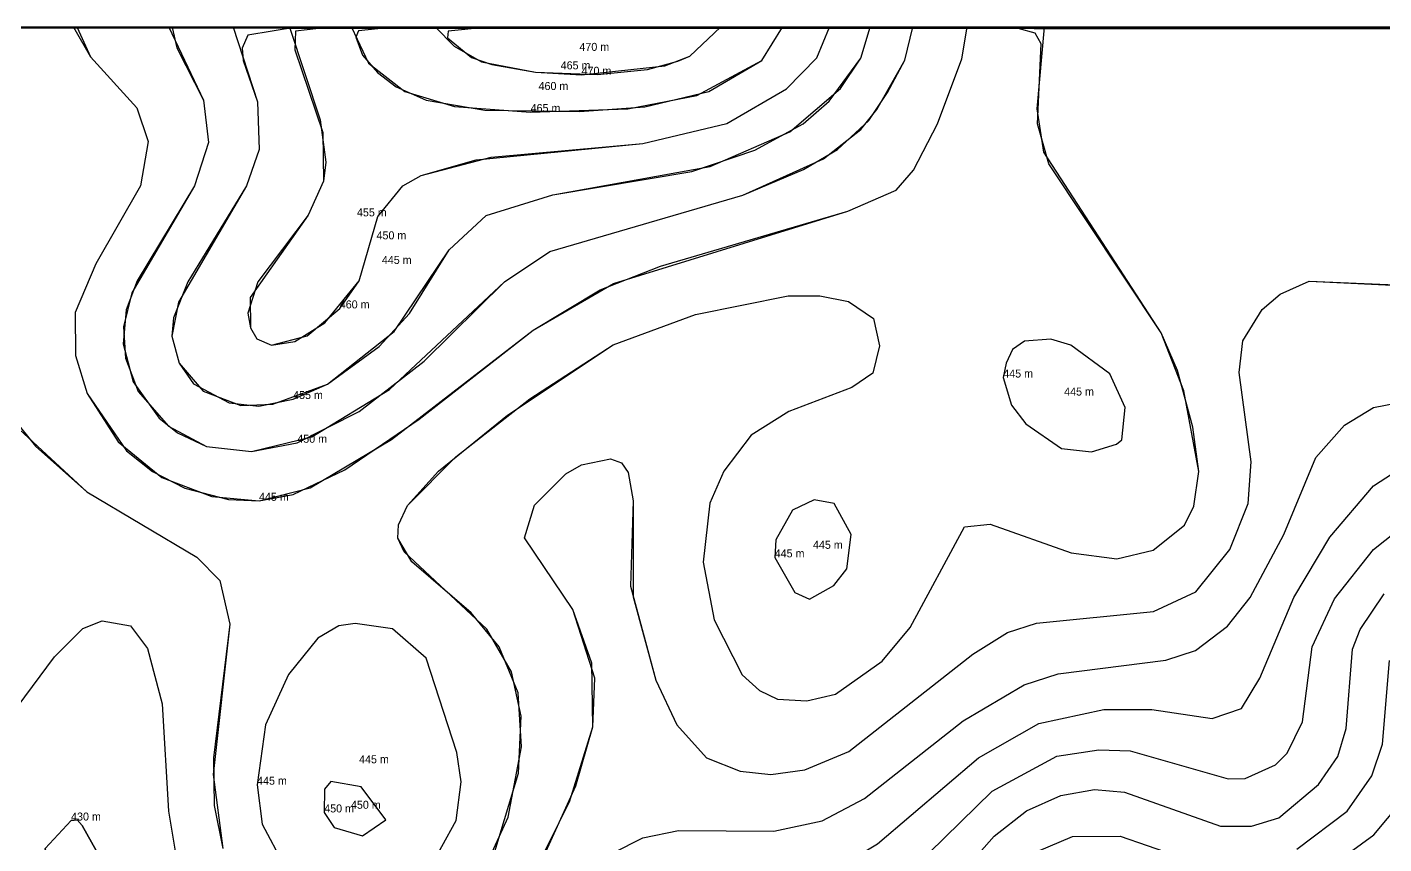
# Model space of a CAD drawing. Extents: x 104.5102 to 104.5281, y 28.4555 to 28.4663.
# Drawn here: x 104.517547 to 104.521084, y 28.464186 to 28.466315 of the extents above; entities that cross this region are included whole.
import ezdxf

# ---------------------------------------------------------------- set-up
doc = ezdxf.new("R2010")
doc.units = 0
doc.header["$MEASUREMENT"] = 0
for name, color, linetype in [('Contour_Line_Intermediate', 7, 'Continuous'), ('Contour_Line_Major', 7, 'Continuous'), ('Contour_Line_Minor', 7, 'Continuous'), ('FeatureAttribs', 7, 'Continuous'), ('Iso-height_Area', 7, 'Continuous')]:
    doc.layers.add(name, color=color, linetype=linetype)

# ---------------------------------------------------------------- blocks, each defined once
blk = doc.blocks.new('FEATURE')

msp = doc.modelspace()

# ---------------------------------------------------------------- linework, layer by layer
at = {"layer": 'Contour_Line_Intermediate', "color": 36, "true_color": 0x804000}
msp.add_polyline3d([(104.5174519, 28.462696, 425), (104.5175585, 28.4628116, 425), (104.5178201, 28.4631445, 425), (104.5180097, 28.4634615, 425), (104.5181323, 28.4635737, 425), (104.5184941, 28.4636763, 425), (104.5186625, 28.4637393, 425), (104.5190787, 28.4640228, 425), (104.5191624, 28.464065, 425), (104.5192676, 28.4640934, 425), (104.5195652, 28.4641107, 425), (104.5197056, 28.4641522, 425), (104.5197638, 28.4641865, 425), (104.520027, 28.4644109, 425), (104.5201845, 28.4645, 425), (104.5203545, 28.4645367, 425), (104.5204796, 28.4645364, 425), (104.5206364, 28.4645128, 425), (104.5207131, 28.4645392, 425), (104.5207606, 28.4646181, 425), (104.520849, 28.4648288, 425), (104.5209429, 28.4649859, 425), (104.5210572, 28.4651197, 425), (104.5211387, 28.4651723, 425)], dxfattribs=at)
at = {"layer": 'Contour_Line_Major', "color": 36, "true_color": 0x804000}
for points in [[(104.5179164, 28.4663145, 450), (104.5180066, 28.4661245, 450), (104.51802, 28.4660144, 450), (104.5179833, 28.4659014, 450), (104.5178203, 28.4656225, 450), (104.5177987, 28.4655337, 450), (104.5178033, 28.4654521, 450), (104.517837, 28.4653654, 450), (104.5179157, 28.4652746, 450), (104.5180144, 28.465222, 450), (104.5181319, 28.4652088, 450), (104.5182515, 28.4652316, 450), (104.5184126, 28.4653132, 450), (104.5185824, 28.4654443, 450), (104.5187919, 28.4656505, 450), (104.5189098, 28.4657303, 450), (104.5194126, 28.4658771, 450), (104.5196229, 28.4659715, 450), (104.5197204, 28.4660481, 450), (104.5197623, 28.4661, 450), (104.519835, 28.4662289, 450), (104.519856, 28.4663145, 450)], [(104.5184823, 28.4642492, 450), (104.5184184, 28.4643348, 450), (104.5183386, 28.4643486, 450), (104.5183225, 28.4643291, 450), (104.5183217, 28.4642684, 450), (104.5183478, 28.4642295, 450), (104.5184215, 28.4642071, 450), (104.5184823, 28.4642492, 450)]]:
    msp.add_polyline3d(points, dxfattribs=at)
at = {"layer": 'Contour_Line_Minor', "color": 36, "true_color": 0x804000}
for points in [[(104.5176685, 28.4663145, 445), (104.5177122, 28.4662369, 445), (104.5178329, 28.4661042, 445), (104.5178627, 28.4660163, 445), (104.5178426, 28.465901, 445), (104.5177262, 28.4656982, 445), (104.5176728, 28.4655712, 445), (104.5176735, 28.465459, 445), (104.5177036, 28.4653598, 445), (104.5177843, 28.4652344, 445), (104.5178984, 28.4651412, 445), (104.5180289, 28.4650913, 445), (104.5181517, 28.4650804, 445), (104.5182409, 28.465097, 445), (104.5183757, 28.465161, 445), (104.5185696, 28.4652927, 445), (104.5188662, 28.4655248, 445), (104.5190755, 28.4656469, 445), (104.5196864, 28.4658352, 445), (104.5198131, 28.4658894, 445), (104.5198575, 28.4659415, 445), (104.5199201, 28.4660628, 445), (104.5199838, 28.4662322, 445), (104.5199976, 28.4663145, 445)], [(104.5180842, 28.4663145, 455), (104.5181475, 28.46612, 455), (104.518152, 28.4659954, 455), (104.5181188, 28.4659013, 455), (104.5179663, 28.4656512, 455), (104.5179286, 28.4655571, 455), (104.5179246, 28.4655092, 455), (104.5179434, 28.4654387, 455), (104.5179807, 28.4653855, 455), (104.5180735, 28.4653352, 455), (104.518151, 28.4653271, 455), (104.5182406, 28.4653456, 455), (104.5183305, 28.4653845, 455), (104.5184653, 28.4654824, 455), (104.5185438, 28.4655685, 455), (104.5186475, 28.465734, 455), (104.5187441, 28.4658237, 455), (104.5189175, 28.4658774, 455), (104.5193277, 28.4659512, 455), (104.5195357, 28.4660414, 455), (104.5196677, 28.4661543, 455), (104.5197206, 28.4662333, 455), (104.5197452, 28.4663145, 455)], [(104.5182309, 28.4663145, 460), (104.5183107, 28.4660731, 460), (104.5183256, 28.4659631, 460), (104.5183197, 28.4659136, 460), (104.5182798, 28.4658249, 460), (104.5181287, 28.4656097, 460), (104.5181295, 28.4655313, 460), (104.5181462, 28.4655027, 460), (104.5181845, 28.4654861, 460), (104.5182773, 28.4655105, 460), (104.5183623, 28.4655817, 460), (104.5184124, 28.4656535, 460), (104.5184614, 28.4658213, 460), (104.5185265, 28.4659009, 460), (104.5185743, 28.465928, 460), (104.5187181, 28.4659686, 460), (104.5191521, 28.4660116, 460), (104.5193712, 28.4660633, 460), (104.5195264, 28.4661537, 460), (104.5196056, 28.4662349, 460), (104.5196388, 28.4663145, 460)], [(104.5183929, 28.4663145, 465), (104.5184369, 28.4662211, 465), (104.5185321, 28.4661467, 465), (104.5186613, 28.4661075, 465), (104.5188598, 28.4660933, 465), (104.519113, 28.4661017, 465), (104.5192934, 28.4661365, 465), (104.5194625, 28.4662277, 465), (104.5195163, 28.4663145, 465)], [(104.5187407, 28.4641234, 440), (104.518801, 28.464256, 440), (104.518836, 28.4644391, 440), (104.5188273, 28.4645801, 440), (104.518778, 28.4647001, 440), (104.5187052, 28.4647882, 440), (104.5185499, 28.4649216, 440), (104.5185133, 28.4649832, 440), (104.5185157, 28.4650175, 440), (104.5185389, 28.4650681, 440), (104.5186645, 28.4651951, 440), (104.5188573, 28.4653457, 440), (104.5190753, 28.4654864, 440), (104.5192897, 28.4655662, 440), (104.519531, 28.4656143, 440), (104.5196139, 28.4656148, 440), (104.5196884, 28.4655993, 440), (104.519754, 28.4655554, 440), (104.5197694, 28.4654838, 440), (104.5197517, 28.465413, 440), (104.5196973, 28.4653759, 440), (104.5195328, 28.465313, 440), (104.5194348, 28.465251, 440), (104.5193634, 28.4651575, 440), (104.5193269, 28.4650742, 440), (104.5193094, 28.4649209, 440), (104.5193386, 28.4647704, 440), (104.5194116, 28.4646269, 440), (104.5194564, 28.4645859, 440), (104.5195034, 28.4645637, 440), (104.5195802, 28.4645594, 440), (104.5196542, 28.4645761, 440), (104.519776, 28.4646627, 440), (104.519849, 28.4647504, 440), (104.5199912, 28.4650121, 440), (104.5200578, 28.4650194, 440), (104.5202693, 28.464945, 440), (104.5203883, 28.4649289, 440), (104.520483, 28.4649514, 440), (104.5205648, 28.4650165, 440), (104.5205884, 28.4650668, 440), (104.5206015, 28.4651564, 440), (104.520563, 28.4653672, 440), (104.5205038, 28.4655179, 440), (104.5201975, 28.4659884, 440), (104.5201801, 28.4661018, 440), (104.5201996, 28.4663145, 440)], [(104.518612, 28.4663145, 470), (104.5186601, 28.4662651, 470), (104.518732, 28.4662245, 470), (104.5188723, 28.4661972, 470), (104.5189926, 28.4661904, 470), (104.5192094, 28.466214, 470), (104.5192749, 28.4662387, 470), (104.5193548, 28.4663145, 470)], [(104.5188996, 28.464166, 435), (104.5189774, 28.4643381, 435), (104.5190222, 28.4644916, 435), (104.5190194, 28.464657, 435), (104.5189694, 28.4647971, 435), (104.5188442, 28.464984, 435), (104.5188699, 28.4650689, 435), (104.5189513, 28.4651507, 435), (104.5189923, 28.4651742, 435), (104.5190679, 28.4651895, 435), (104.5190966, 28.4651789, 435), (104.5191144, 28.4651542, 435), (104.5191272, 28.4650803, 435), (104.5191205, 28.4648581, 435), (104.5191862, 28.4646132, 435), (104.5192405, 28.464497, 435), (104.5193182, 28.4644104, 435), (104.5194062, 28.4643761, 435), (104.5194858, 28.4643669, 435), (104.5195747, 28.4643795, 435), (104.519689, 28.4644271, 435), (104.5200125, 28.464681, 435), (104.5201028, 28.4647376, 435), (104.5201788, 28.4647617, 435), (104.5204834, 28.4647918, 435), (104.5205937, 28.4648436, 435), (104.5206826, 28.4649531, 435), (104.5207306, 28.4650731, 435), (104.5207382, 28.4651815, 435), (104.5207067, 28.465415, 435), (104.5207164, 28.4654968, 435), (104.520767, 28.465579, 435), (104.5208134, 28.4656191, 435), (104.5208891, 28.4656527, 435), (104.5212787, 28.4656363, 435)], [(104.5204094, 28.4653232, 445), (104.5203697, 28.4654114, 445), (104.5202682, 28.4654858, 445), (104.5202155, 28.4655015, 445), (104.5201469, 28.4654964, 445), (104.520116, 28.465475, 445), (104.5200995, 28.4654387, 445), (104.5200919, 28.4654016, 445), (104.5201135, 28.4653299, 445), (104.5201508, 28.4652812, 445), (104.5202438, 28.4652167, 445), (104.5203215, 28.4652076, 445), (104.5203875, 28.4652282, 445), (104.5204014, 28.465239, 445), (104.5204094, 28.4653232, 445)], [(104.5190747, 28.464163, 430), (104.5191519, 28.4642026, 430), (104.5192449, 28.4642212, 430), (104.5194935, 28.4642194, 430), (104.5196202, 28.4642461, 430), (104.51973, 28.4643047, 430), (104.5199871, 28.4645068, 430), (104.5201467, 28.4646012, 430), (104.520235, 28.4646296, 430), (104.5205156, 28.4646654, 430), (104.520593, 28.4646907, 430), (104.5206767, 28.4647534, 430), (104.5207352, 28.4648283, 430), (104.5208231, 28.4649924, 430), (104.5209071, 28.465193, 430), (104.5209818, 28.4652776, 430), (104.5210573, 28.4653237, 430), (104.5214724, 28.4654045, 430)], [(104.5175274, 28.465266, 440), (104.5177027, 28.4651038, 440), (104.5179897, 28.4649336, 440), (104.5180497, 28.4648731, 440), (104.5180755, 28.4647585, 440), (104.5180334, 28.464411, 440), (104.5180344, 28.464286, 440), (104.5180575, 28.4641745, 440)], [(104.5196956, 28.4649927, 445), (104.5196514, 28.4650731, 445), (104.5195989, 28.4650832, 445), (104.5195424, 28.4650556, 445), (104.5194986, 28.4649787, 445), (104.5194961, 28.464933, 445), (104.5195484, 28.4648415, 445), (104.5195869, 28.4648238, 445), (104.5196502, 28.4648594, 445), (104.519684, 28.4649035, 445), (104.5196956, 28.4649927, 445)], [(104.5198156, 28.4640816, 420), (104.5200629, 28.4643241, 420), (104.5202312, 28.464415, 420), (104.5203409, 28.4644319, 420), (104.5204231, 28.4644288, 420), (104.520678, 28.4643561, 420), (104.5207221, 28.4643571, 420), (104.5208018, 28.4643928, 420), (104.5208318, 28.4644228, 420), (104.5208717, 28.4645048, 420), (104.5208975, 28.4647002, 420), (104.520955, 28.464825, 420), (104.5210573, 28.4649531, 420), (104.5211455, 28.4650242, 420)], [(104.5198337, 28.4639406, 415), (104.5200678, 28.4642063, 415), (104.5201523, 28.4642723, 415), (104.5202418, 28.4643129, 415), (104.52033, 28.4643285, 415), (104.5204083, 28.4643216, 415), (104.5206579, 28.4642323, 415), (104.5207386, 28.4642327, 415), (104.5208106, 28.4642545, 415), (104.5209135, 28.4643408, 415), (104.5209644, 28.4644143, 415), (104.5209855, 28.4644874, 415), (104.5210024, 28.4646941, 415), (104.521022, 28.4647454, 415), (104.5210853, 28.4648381, 415)], [(104.5174259, 28.4644153, 435), (104.5176184, 28.4646738, 435), (104.5176926, 28.4647478, 435), (104.5177426, 28.4647673, 435), (104.5178169, 28.4647547, 435), (104.517861, 28.4646959, 435), (104.5178995, 28.4645514, 435), (104.517916, 28.464272, 435), (104.5179352, 28.4641572, 435)], [(104.5186785, 28.4643481, 445), (104.5186674, 28.4644244, 445), (104.5185874, 28.4646705, 445), (104.5184997, 28.4647466, 445), (104.5184026, 28.4647608, 445), (104.5183598, 28.4647545, 445), (104.5183051, 28.4647225, 445), (104.5182289, 28.4646276, 445), (104.5181689, 28.4644969, 445), (104.5181467, 28.4643406, 445), (104.5181597, 28.464238, 445), (104.5182168, 28.4641318, 445), (104.5183033, 28.4640617, 445), (104.5184111, 28.4640332, 445), (104.5185024, 28.4640503, 445), (104.5185907, 28.464112, 445), (104.5186655, 28.4642472, 445), (104.5186785, 28.4643481, 445)], [(104.520857, 28.4641723, 410), (104.5209886, 28.4642717, 410), (104.5210528, 28.464364, 410), (104.5210808, 28.4644465, 410), (104.5210991, 28.4646641, 410)], [(104.5209292, 28.4641162, 405), (104.5210579, 28.4642104, 405), (104.5211294, 28.4642948, 405)], [(104.5177632, 28.4640014, 430), (104.5177532, 28.463974, 430), (104.517672, 28.464002, 430), (104.5176045, 28.4641101, 430), (104.5175938, 28.4641746, 430), (104.5176618, 28.4642472, 430), (104.5176779, 28.4642495, 430), (104.5176909, 28.4642347, 430), (104.5177397, 28.4641474, 430), (104.5177632, 28.4640014, 430)], [(104.5201801, 28.4641665, 410), (104.5202724, 28.4642054, 410), (104.5203963, 28.4642062, 410), (104.5206082, 28.4641339, 410)]]:
    msp.add_polyline3d(points, dxfattribs=at)
at = {"layer": 'Iso-height_Area', "color": 5, "true_color": 0x0000fe}
msp.add_polyline3d([(104.5259322, 28.4663145, 315), (104.510401, 28.4663145, 315), (104.5103267, 28.4663063, 315), (104.5102688, 28.4662815, 315), (104.510244, 28.4662237, 315), (104.5102358, 28.4661493, 315), (104.5102358, 28.4558227, 315), (104.5102358, 28.4556575, 315), (104.510244, 28.4555832, 315), (104.5102688, 28.4555253, 315), (104.5103267, 28.4555006, 315), (104.510401, 28.4554923, 315), (104.5279149, 28.4554923, 315), (104.5279892, 28.4555006, 315), (104.528047, 28.4555253, 315), (104.5280718, 28.4555832, 315), (104.5280801, 28.4556575, 315), (104.5280718, 28.4662237, 315), (104.528047, 28.4662815, 315), (104.5279892, 28.4663063, 315), (104.5279149, 28.4663145, 315), (104.5259322, 28.4663145, 315)], close=True, dxfattribs=at)
at = {"layer": 'Iso-height_Area', "color": 160, "true_color": 0x0034fe}
msp.add_polyline3d([(104.524693, 28.4663145, 320), (104.510401, 28.4663145, 320), (104.5103267, 28.4663063, 320), (104.5102688, 28.4662815, 320), (104.510244, 28.4662237, 320), (104.5102358, 28.4661493, 320), (104.510236, 28.456847, 320), (104.5102446, 28.4568234, 320), (104.5103105, 28.456833, 320), (104.5105951, 28.4569888, 320), (104.5107303, 28.4570123, 320), (104.5108176, 28.456991, 320), (104.5107701, 28.4569358, 320), (104.5104933, 28.4567655, 320), (104.5102491, 28.4565746, 320), (104.5102358, 28.456477, 320), (104.5102358, 28.4556575, 320), (104.510244, 28.4555832, 320), (104.5102688, 28.4555253, 320), (104.5103267, 28.4555006, 320), (104.510401, 28.4554923, 320), (104.5279149, 28.4554923, 320)], dxfattribs=at)
at = {"layer": 'Iso-height_Area', "color": 140, "true_color": 0x009ffe}
msp.add_polyline3d([(104.5279149, 28.4663145, 325), (104.521058, 28.4663145, 325), (104.521058, 28.4663145, 325), (104.510401, 28.4663145, 325)], dxfattribs=at)
at = {"layer": 'Iso-height_Area', "color": 4, "true_color": 0x00fef9}
msp.add_polyline3d([(104.5279149, 28.4663145, 330), (104.515936, 28.4663145, 330), (104.515936, 28.4663145, 330), (104.510401, 28.4663145, 330)], dxfattribs=at)
at = {"layer": 'Iso-height_Area', "color": 110, "true_color": 0x00fe8e}
msp.add_polyline3d([(104.5279149, 28.4663145, 340), (104.510401, 28.4663145, 340)], dxfattribs=at)
at = {"layer": 'Iso-height_Area', "color": 100, "true_color": 0x00fe58}
msp.add_polyline3d([(104.5279892, 28.4663063, 345), (104.510401, 28.4663145, 345)], dxfattribs=at)
at = {"layer": 'Iso-height_Area', "color": 100, "true_color": 0x00fe23}
msp.add_polyline3d([(104.5279149, 28.4663145, 350), (104.510401, 28.4663145, 350)], dxfattribs=at)
at = {"layer": 'Iso-height_Area', "color": 3, "true_color": 0x07fe00}
msp.add_polyline3d([(104.5279149, 28.4663145, 355), (104.510401, 28.4663145, 355)], dxfattribs=at)
at = {"layer": 'Iso-height_Area', "color": 80, "true_color": 0x22fe00}
msp.add_polyline3d([(104.5279149, 28.4663145, 360), (104.5208928, 28.4663145, 360), (104.5208928, 28.4663145, 360), (104.510401, 28.4663145, 360)], dxfattribs=at)
at = {"layer": 'Iso-height_Area', "color": 80, "true_color": 0x3dfe00}
msp.add_polyline3d([(104.5279149, 28.4663145, 365), (104.5208102, 28.4663145, 365), (104.5208102, 28.4663145, 365), (104.510401, 28.4663145, 365)], dxfattribs=at)
at = {"layer": 'Iso-height_Area', "color": 80, "true_color": 0x57fe00}
msp.add_polyline3d([(104.5279149, 28.4663145, 370), (104.5205624, 28.4663145, 370), (104.5205624, 28.4663145, 370), (104.510401, 28.4663145, 370)], dxfattribs=at)
at = {"layer": 'Iso-height_Area', "color": 70, "true_color": 0x72fe00}
msp.add_polyline3d([(104.5276661, 28.4663145, 375), (104.5200667, 28.4663145, 375), (104.5200667, 28.4663145, 375), (104.510401, 28.4663145, 375)], dxfattribs=at)
at = {"layer": 'Iso-height_Area', "color": 70, "true_color": 0x8dfe00}
msp.add_polyline3d([(104.5274939, 28.4663145, 380), (104.5196536, 28.4663145, 380), (104.5196536, 28.4663145, 380), (104.510401, 28.4663145, 380)], dxfattribs=at)
at = {"layer": 'Iso-height_Area', "color": 60, "true_color": 0xa8fe00}
msp.add_polyline3d([(104.5257634, 28.4663145, 385), (104.5193232, 28.4663145, 385), (104.5193232, 28.4663145, 385), (104.510401, 28.4663145, 385)], dxfattribs=at)
at = {"layer": 'Iso-height_Area', "color": 60, "true_color": 0xc2fe00}
msp.add_polyline3d([(104.5255994, 28.4663145, 390), (104.5193232, 28.4663145, 390), (104.5193232, 28.4663145, 390), (104.510401, 28.4663145, 390)], dxfattribs=at)
at = {"layer": 'Iso-height_Area', "color": 60, "true_color": 0xddfe00}
msp.add_polyline3d([(104.5255147, 28.4663145, 395), (104.5194884, 28.4663145, 395), (104.5194884, 28.4663145, 395), (104.510401, 28.4663145, 395)], dxfattribs=at)
at = {"layer": 'Iso-height_Area', "color": 2, "true_color": 0xf8fe00}
msp.add_polyline3d([(104.5254295, 28.4663145, 400), (104.5196536, 28.4663145, 400), (104.5196536, 28.4663145, 400), (104.510401, 28.4663145, 400)], dxfattribs=at)
at = {"layer": 'Iso-height_Area', "color": 2, "true_color": 0xfef400}
for points in [[(104.5252662, 28.4663145, 405), (104.5193232, 28.4663145, 405), (104.5193232, 28.4663145, 405), (104.510401, 28.4663145, 405)], [(104.5209292, 28.4641162, 405), (104.5210579, 28.4642104, 405), (104.5211294, 28.4642948, 405)]]:
    msp.add_polyline3d(points, dxfattribs=at)
at = {"layer": 'Iso-height_Area', "color": 2, "true_color": 0xfee700}
for points in [[(104.5248533, 28.4663145, 410), (104.5200667, 28.4663145, 410), (104.5200667, 28.4663145, 410), (104.5104873, 28.4663145, 410)], [(104.520857, 28.4641723, 410), (104.5209886, 28.4642717, 410), (104.5210528, 28.464364, 410), (104.5210808, 28.4644465, 410), (104.5210991, 28.4646641, 410)], [(104.5201801, 28.4641665, 410), (104.5202724, 28.4642054, 410), (104.5203963, 28.4642062, 410), (104.5206082, 28.4641339, 410)]]:
    msp.add_polyline3d(points, dxfattribs=at)
at = {"layer": 'Iso-height_Area', "color": 40, "true_color": 0xfeda00}
for points in [[(104.5232617, 28.4663093, 415), (104.5201493, 28.4663145, 415), (104.5201493, 28.4663145, 415), (104.5105716, 28.4663145, 415)], [(104.5198337, 28.4639406, 415), (104.5200678, 28.4642063, 415), (104.5201523, 28.4642723, 415), (104.5202418, 28.4643129, 415), (104.52033, 28.4643285, 415), (104.5204083, 28.4643216, 415), (104.5206579, 28.4642323, 415), (104.5207386, 28.4642327, 415), (104.5208106, 28.4642545, 415), (104.5209135, 28.4643408, 415), (104.5209644, 28.4644143, 415), (104.5209855, 28.4644874, 415), (104.5210024, 28.4646941, 415), (104.521022, 28.4647454, 415), (104.5210853, 28.4648381, 415)]]:
    msp.add_polyline3d(points, dxfattribs=at)
at = {"layer": 'Iso-height_Area', "color": 40, "true_color": 0xfecc00}
for points in [[(104.5228958, 28.4663069, 420), (104.5200667, 28.4663145, 420), (104.5200667, 28.4663145, 420), (104.5106549, 28.4663145, 420)], [(104.5198156, 28.4640816, 420), (104.5200629, 28.4643241, 420), (104.5202312, 28.464415, 420), (104.5203409, 28.4644319, 420), (104.5204231, 28.4644288, 420), (104.520678, 28.4643561, 420), (104.5207221, 28.4643571, 420), (104.5208018, 28.4643928, 420), (104.5208318, 28.4644228, 420), (104.5208717, 28.4645048, 420), (104.5208975, 28.4647002, 420), (104.520955, 28.464825, 420), (104.5210573, 28.4649531, 420), (104.5211455, 28.4650242, 420)]]:
    msp.add_polyline3d(points, dxfattribs=at)
at = {"layer": 'Iso-height_Area', "color": 40, "true_color": 0xfebf00}
for points in [[(104.5223784, 28.4663145, 425), (104.5198188, 28.4663145, 425), (104.5198188, 28.4663145, 425), (104.5107375, 28.4663145, 425)], [(104.5175253, 28.4627717, 425), (104.5177887, 28.4630995, 425), (104.5180097, 28.4634615, 425), (104.5181323, 28.4635737, 425), (104.5184941, 28.4636763, 425), (104.5186625, 28.4637393, 425), (104.5190787, 28.4640228, 425), (104.5191624, 28.464065, 425), (104.5192676, 28.4640934, 425), (104.5195652, 28.4641107, 425), (104.5197056, 28.4641522, 425), (104.5197638, 28.4641865, 425), (104.520027, 28.4644109, 425), (104.5201845, 28.4645, 425), (104.5203545, 28.4645367, 425), (104.5204796, 28.4645364, 425), (104.5206364, 28.4645128, 425), (104.5207131, 28.4645392, 425), (104.5207606, 28.4646181, 425), (104.520849, 28.4648288, 425), (104.5209429, 28.4649859, 425), (104.5210572, 28.4651197, 425), (104.5211387, 28.4651723, 425)]]:
    msp.add_polyline3d(points, dxfattribs=at)
at = {"layer": 'Iso-height_Area', "color": 40, "true_color": 0xfeb100}
for points in [[(104.5222685, 28.46631, 430), (104.5187449, 28.4663145, 430), (104.5187449, 28.4663145, 430), (104.5108199, 28.4663145, 430)], [(104.5190747, 28.464163, 430), (104.5191519, 28.4642026, 430), (104.5192449, 28.4642212, 430), (104.5194935, 28.4642194, 430), (104.5196202, 28.4642461, 430), (104.51973, 28.4643047, 430), (104.5199871, 28.4645068, 430), (104.5201467, 28.4646012, 430), (104.520235, 28.4646296, 430), (104.5205156, 28.4646654, 430), (104.520593, 28.4646907, 430), (104.5206767, 28.4647534, 430), (104.5207352, 28.4648283, 430), (104.5208231, 28.4649924, 430), (104.5209071, 28.465193, 430), (104.5209818, 28.4652776, 430), (104.5210573, 28.4653237, 430), (104.5214724, 28.4654045, 430)]]:
    msp.add_polyline3d(points, dxfattribs=at)
at = {"layer": 'Iso-height_Area', "color": 40, "true_color": 0xfea400}
for points in [[(104.522034, 28.4663124, 435), (104.5166796, 28.4663145, 435), (104.5166796, 28.4663145, 435), (104.5109025, 28.4663145, 435)], [(104.5188791, 28.4641325, 435), (104.518961, 28.4642961, 435), (104.5190222, 28.4644916, 435), (104.5190269, 28.4646179, 435), (104.5189694, 28.4647971, 435), (104.5188442, 28.464984, 435), (104.5188699, 28.4650689, 435), (104.5189513, 28.4651507, 435), (104.5189923, 28.4651742, 435), (104.5190679, 28.4651895, 435), (104.5190966, 28.4651789, 435), (104.5191144, 28.4651542, 435), (104.5191272, 28.4650803, 435), (104.5191272, 28.4648299, 435), (104.5191862, 28.4646132, 435), (104.5192405, 28.464497, 435), (104.5193182, 28.4644104, 435), (104.5194062, 28.4643761, 435), (104.5194858, 28.4643669, 435), (104.5195747, 28.4643795, 435), (104.519689, 28.4644271, 435), (104.5200125, 28.464681, 435), (104.5201028, 28.4647376, 435), (104.5201788, 28.4647617, 435), (104.5204834, 28.4647918, 435), (104.5205937, 28.4648436, 435), (104.5206826, 28.4649531, 435), (104.5207306, 28.4650731, 435), (104.5207382, 28.4651815, 435), (104.5207067, 28.465415, 435), (104.5207164, 28.4654968, 435), (104.520767, 28.465579, 435), (104.5208134, 28.4656191, 435), (104.5208891, 28.4656527, 435), (104.5212325, 28.4656362, 435)], [(104.5174259, 28.4644153, 435), (104.5176184, 28.4646738, 435), (104.5176926, 28.4647478, 435), (104.5177426, 28.4647673, 435), (104.5178169, 28.4647547, 435), (104.517861, 28.4646959, 435), (104.5178995, 28.4645514, 435), (104.517916, 28.464272, 435), (104.5179352, 28.4641572, 435)]]:
    msp.add_polyline3d(points, dxfattribs=at)
at = {"layer": 'Iso-height_Area', "color": 120, "true_color": 0x00fec3}
msp.add_polyline3d([(104.5279149, 28.4663145, 335), (104.5137055, 28.4663145, 335)], dxfattribs=at)
at = {"layer": 'Iso-height_Area', "color": 30, "true_color": 0xfe9700}
for points in [[(104.5187663, 28.4641664, 440), (104.5188282, 28.4643708, 440), (104.5188354, 28.4645189, 440), (104.51881, 28.4646344, 440), (104.518746, 28.4647461, 440), (104.5185297, 28.4649476, 440), (104.5185133, 28.4649832, 440), (104.5185157, 28.4650175, 440), (104.5185389, 28.4650681, 440), (104.51862, 28.4651576, 440), (104.5187999, 28.4653031, 440), (104.5190753, 28.4654864, 440), (104.5192897, 28.4655662, 440), (104.519531, 28.4656143, 440), (104.5196139, 28.4656148, 440), (104.5196884, 28.4655993, 440), (104.519754, 28.4655554, 440), (104.5197694, 28.4654838, 440), (104.5197517, 28.465413, 440), (104.5196973, 28.4653759, 440), (104.5195328, 28.465313, 440), (104.5194348, 28.465251, 440), (104.5193634, 28.4651575, 440), (104.5193269, 28.4650742, 440), (104.5193094, 28.4649209, 440), (104.5193386, 28.4647704, 440), (104.5194116, 28.4646269, 440), (104.5194564, 28.4645859, 440), (104.5195034, 28.4645637, 440), (104.5195802, 28.4645594, 440), (104.5196542, 28.4645761, 440), (104.519776, 28.4646627, 440), (104.519849, 28.4647504, 440), (104.5199912, 28.4650121, 440), (104.5200578, 28.4650194, 440), (104.5202693, 28.464945, 440), (104.5203883, 28.4649289, 440), (104.520483, 28.4649514, 440), (104.5205648, 28.4650165, 440), (104.5205884, 28.4650668, 440), (104.5206015, 28.4651564, 440), (104.5205863, 28.465272, 440), (104.5205463, 28.4654197, 440), (104.5205038, 28.4655179, 440), (104.5202108, 28.4659582, 440), (104.5201814, 28.466063, 440), (104.5201905, 28.4662708, 440), (104.5201749, 28.4662991, 440), (104.520131, 28.466311, 440), (104.5156056, 28.4663145, 440)], [(104.5174588, 28.4653589, 440), (104.5175686, 28.4652228, 440), (104.5177027, 28.4651038, 440), (104.5179897, 28.4649336, 440), (104.5180497, 28.4648731, 440), (104.5180755, 28.4647585, 440), (104.5180318, 28.464367, 440), (104.5180575, 28.4641745, 440)]]:
    msp.add_polyline3d(points, dxfattribs=at)
at = {"layer": 'Iso-height_Area', "color": 30, "true_color": 0xfe8900}
for points in [[(104.5199976, 28.4663145, 445), (104.5176779, 28.466314, 445), (104.5177122, 28.4662369, 445), (104.5178329, 28.4661042, 445), (104.5178627, 28.4660163, 445), (104.5178426, 28.465901, 445), (104.5177262, 28.4656982, 445), (104.5176728, 28.4655712, 445), (104.5176735, 28.465459, 445), (104.5177036, 28.4653598, 445), (104.5178062, 28.4652108, 445), (104.517874, 28.4651565, 445), (104.5179582, 28.4651131, 445), (104.5180718, 28.4650836, 445), (104.5181517, 28.4650804, 445), (104.5182848, 28.4651138, 445), (104.5184969, 28.46524, 445), (104.5188662, 28.4655248, 445), (104.5190413, 28.46563, 445), (104.5191982, 28.4656916, 445), (104.5196864, 28.4658352, 445), (104.5198131, 28.4658894, 445), (104.5198575, 28.4659415, 445), (104.5199201, 28.4660628, 445), (104.5199838, 28.4662322, 445), (104.5199976, 28.4663145, 445)], [(104.5204094, 28.4653232, 445), (104.5203697, 28.4654114, 445), (104.5202682, 28.4654858, 445), (104.5202155, 28.4655015, 445), (104.5201469, 28.4654964, 445), (104.520116, 28.465475, 445), (104.5200995, 28.4654387, 445), (104.5200919, 28.4654016, 445), (104.5201135, 28.4653299, 445), (104.5201508, 28.4652812, 445), (104.5202438, 28.4652167, 445), (104.5203215, 28.4652076, 445), (104.5203875, 28.4652282, 445), (104.5204014, 28.465239, 445), (104.5204094, 28.4653232, 445)], [(104.5196956, 28.4649927, 445), (104.5196514, 28.4650731, 445), (104.5195989, 28.4650832, 445), (104.5195424, 28.4650556, 445), (104.5194986, 28.4649787, 445), (104.5194961, 28.464933, 445), (104.5195484, 28.4648415, 445), (104.5195869, 28.4648238, 445), (104.5196502, 28.4648594, 445), (104.519684, 28.4649035, 445), (104.5196956, 28.4649927, 445)], [(104.5186785, 28.4643481, 445), (104.5186674, 28.4644244, 445), (104.5185874, 28.4646705, 445), (104.5184997, 28.4647466, 445), (104.5184026, 28.4647608, 445), (104.5183598, 28.4647545, 445), (104.5183051, 28.4647225, 445), (104.5182289, 28.4646276, 445), (104.5181689, 28.4644969, 445), (104.5181467, 28.4643406, 445), (104.5181597, 28.464238, 445), (104.5182168, 28.4641318, 445), (104.5183033, 28.4640617, 445), (104.5184111, 28.4640332, 445), (104.5185024, 28.4640503, 445), (104.5185907, 28.464112, 445), (104.5186655, 28.4642472, 445), (104.5186785, 28.4643481, 445)]]:
    msp.add_polyline3d(points, close=True, dxfattribs=at)
at = {"layer": 'Iso-height_Area', "color": 30, "true_color": 0xfe7c00}
for points in [[(104.519856, 28.4663145, 450), (104.5179257, 28.4663136, 450), (104.5179373, 28.4662603, 450), (104.5180066, 28.4661245, 450), (104.51802, 28.4660144, 450), (104.5179833, 28.4659014, 450), (104.5178337, 28.4656536, 450), (104.5178058, 28.4655778, 450), (104.5177972, 28.4654896, 450), (104.5178239, 28.46539, 450), (104.5178913, 28.4652959, 450), (104.5179394, 28.4652573, 450), (104.5180144, 28.465222, 450), (104.5181319, 28.4652088, 450), (104.5182891, 28.4652471, 450), (104.518492, 28.46537, 450), (104.5187919, 28.4656505, 450), (104.5189098, 28.4657303, 450), (104.5194126, 28.4658771, 450), (104.5195714, 28.4659432, 450), (104.5196597, 28.4659954, 450), (104.5197417, 28.4660714, 450), (104.5197901, 28.4661439, 450), (104.519835, 28.4662289, 450), (104.519856, 28.4663145, 450)], [(104.5184823, 28.4642492, 450), (104.5184184, 28.4643348, 450), (104.5183386, 28.4643486, 450), (104.5183225, 28.4643291, 450), (104.5183217, 28.4642684, 450), (104.5183478, 28.4642295, 450), (104.5184215, 28.4642071, 450), (104.5184823, 28.4642492, 450)]]:
    msp.add_polyline3d(points, close=True, dxfattribs=at)
at = {"layer": 'Iso-height_Area', "color": 30, "true_color": 0xfe6f00}
msp.add_polyline3d([(104.5197452, 28.4663145, 455), (104.5182492, 28.4663145, 455), (104.5181229, 28.4662933, 455), (104.518108, 28.4662597, 455), (104.5181105, 28.4662272, 455), (104.5181475, 28.46612, 455), (104.518152, 28.4659954, 455), (104.5181188, 28.4659013, 455), (104.5179421, 28.4655982, 455), (104.5179246, 28.4655092, 455), (104.5179434, 28.4654387, 455), (104.5180061, 28.4653658, 455), (104.5181047, 28.4653284, 455), (104.5181878, 28.4653323, 455), (104.5183305, 28.4653845, 455), (104.5185041, 28.4655213, 455), (104.5186475, 28.465734, 455), (104.5187441, 28.4658237, 455), (104.5189175, 28.4658774, 455), (104.5192797, 28.4659388, 455), (104.5194442, 28.4659939, 455), (104.5195701, 28.466063, 455), (104.5196377, 28.4661213, 455), (104.5197206, 28.4662333, 455), (104.5197452, 28.4663145, 455)], close=True, dxfattribs=at)
at = {"layer": 'Iso-height_Area', "color": 30, "true_color": 0xfe6100}
msp.add_polyline3d([(104.5196388, 28.4663145, 460), (104.5183382, 28.4663145, 460), (104.5182472, 28.4663038, 460), (104.5182447, 28.4662556, 460), (104.5183182, 28.4660401, 460), (104.5183197, 28.4659136, 460), (104.5182798, 28.4658249, 460), (104.5181484, 28.4656509, 460), (104.5181222, 28.4655696, 460), (104.5181295, 28.4655313, 460), (104.5181462, 28.4655027, 460), (104.5181845, 28.4654861, 460), (104.5182455, 28.4654958, 460), (104.5183231, 28.4655442, 460), (104.5184124, 28.4656535, 460), (104.5184614, 28.4658213, 460), (104.5185265, 28.4659009, 460), (104.5185743, 28.465928, 460), (104.5187565, 28.4659758, 460), (104.5191521, 28.4660116, 460), (104.5193712, 28.4660633, 460), (104.5195264, 28.4661537, 460), (104.5196056, 28.4662349, 460), (104.5196388, 28.4663145, 460)], close=True, dxfattribs=at)
at = {"layer": 'Iso-height_Area', "color": 20, "true_color": 0xfe5400}
msp.add_polyline3d([(104.5195163, 28.4663145, 465), (104.5185031, 28.4663145, 465), (104.5184108, 28.4663053, 465), (104.5184042, 28.4662884, 465), (104.5184219, 28.4662419, 465), (104.5184603, 28.4661964, 465), (104.5185093, 28.4661588, 465), (104.5185878, 28.4661243, 465), (104.5187406, 28.4660983, 465), (104.5189872, 28.4660946, 465), (104.5191577, 28.4661066, 465), (104.519324, 28.4661469, 465), (104.5194625, 28.4662277, 465), (104.5195163, 28.4663145, 465)], close=True, dxfattribs=at)
at = {"layer": 'Iso-height_Area', "color": 20, "true_color": 0xfe4600}
msp.add_polyline3d([(104.5193548, 28.4663145, 470), (104.5187481, 28.4663145, 470), (104.5186449, 28.4663039, 470), (104.5186429, 28.4662867, 470), (104.5187058, 28.4662351, 470), (104.5187585, 28.4662169, 470), (104.5188723, 28.4661972, 470), (104.5190344, 28.466191, 470), (104.5191645, 28.4662041, 470), (104.5192436, 28.4662258, 470), (104.5192749, 28.4662387, 470), (104.5193548, 28.4663145, 470)], close=True, dxfattribs=at)
at = {"layer": 'Iso-height_Area', "color": 40, "true_color": 0xfeb100}
msp.add_polyline3d([(104.5177632, 28.4640014, 0), (104.5177397, 28.4641474, 0), (104.5176909, 28.4642347, 0), (104.5176779, 28.4642495, 0), (104.5176618, 28.4642472, 0), (104.5175938, 28.4641746, 0), (104.5176045, 28.4641101, 0), (104.517672, 28.464002, 0), (104.5177532, 28.463974, 0), (104.5177632, 28.4640014, 0)], close=True, dxfattribs=at)

# ---------------------------------------------------------------- block references
at = {"layer": 'FeatureAttribs'}
ref = msp.add_blockref('FEATURE', (104.518987, 28.4662527, 470), dxfattribs=at)
ref.add_attrib('NAME', '470 m', (104.518987, 28.4662527, 470), dxfattribs={"height": 0.00002087})
ref = msp.add_blockref('FEATURE', (104.5189381, 28.4662046, 465), dxfattribs=at)
ref.add_attrib('NAME', '465 m', (104.5189381, 28.4662046, 465), dxfattribs={"height": 0.00002087})
ref = msp.add_blockref('FEATURE', (104.5189926, 28.4661904, 470), dxfattribs=at)
ref.add_attrib('NAME', '470 m', (104.5189926, 28.4661904, 470), dxfattribs={"height": 0.00002087})
ref = msp.add_blockref('FEATURE', (104.5188805, 28.4661508, 460), dxfattribs=at)
ref.add_attrib('NAME', '460 m', (104.5188805, 28.4661508, 460), dxfattribs={"height": 0.00002087})
ref = msp.add_blockref('FEATURE', (104.5188598, 28.4660933, 465), dxfattribs=at)
ref.add_attrib('NAME', '465 m', (104.5188598, 28.4660933, 465), dxfattribs={"height": 0.00002087})
ref = msp.add_blockref('FEATURE', (104.518407, 28.4658215, 455), dxfattribs=at)
ref.add_attrib('NAME', '455 m', (104.518407, 28.4658215, 455), dxfattribs={"height": 0.00002087})
ref = msp.add_blockref('FEATURE', (104.5184581, 28.4657617, 450), dxfattribs=at)
ref.add_attrib('NAME', '450 m', (104.5184581, 28.4657617, 450), dxfattribs={"height": 0.00002087})
ref = msp.add_blockref('FEATURE', (104.518472, 28.4656975, 445), dxfattribs=at)
ref.add_attrib('NAME', '445 m', (104.518472, 28.4656975, 445), dxfattribs={"height": 0.00002087})
ref = msp.add_blockref('FEATURE', (104.5183623, 28.4655817, 460), dxfattribs=at)
ref.add_attrib('NAME', '460 m', (104.5183623, 28.4655817, 460), dxfattribs={"height": 0.00002087})
ref = msp.add_blockref('FEATURE', (104.5200919, 28.4654016, 445), dxfattribs=at)
ref.add_attrib('NAME', '445 m', (104.5200919, 28.4654016, 445), dxfattribs={"height": 0.00002087})
ref = msp.add_blockref('FEATURE', (104.5182406, 28.4653456, 455), dxfattribs=at)
ref.add_attrib('NAME', '455 m', (104.5182406, 28.4653456, 455), dxfattribs={"height": 0.00002087})
ref = msp.add_blockref('FEATURE', (104.5202507, 28.4653546, 445), dxfattribs=at)
ref.add_attrib('NAME', '445 m', (104.5202507, 28.4653546, 445), dxfattribs={"height": 0.00002087})
ref = msp.add_blockref('FEATURE', (104.5182515, 28.4652316, 450), dxfattribs=at)
ref.add_attrib('NAME', '450 m', (104.5182515, 28.4652316, 450), dxfattribs={"height": 0.00002087})
ref = msp.add_blockref('FEATURE', (104.5181517, 28.4650804, 445), dxfattribs=at)
ref.add_attrib('NAME', '445 m', (104.5181517, 28.4650804, 445), dxfattribs={"height": 0.00002087})
ref = msp.add_blockref('FEATURE', (104.5195958, 28.4649553, 445), dxfattribs=at)
ref.add_attrib('NAME', '445 m', (104.5195958, 28.4649553, 445), dxfattribs={"height": 0.00002087})
ref = msp.add_blockref('FEATURE', (104.5194961, 28.464933, 445), dxfattribs=at)
ref.add_attrib('NAME', '445 m', (104.5194961, 28.464933, 445), dxfattribs={"height": 0.00002087})
ref = msp.add_blockref('FEATURE', (104.5184126, 28.4643964, 445), dxfattribs=at)
ref.add_attrib('NAME', '445 m', (104.5184126, 28.4643964, 445), dxfattribs={"height": 0.00002087})
ref = msp.add_blockref('FEATURE', (104.5181467, 28.4643406, 445), dxfattribs=at)
ref.add_attrib('NAME', '445 m', (104.5181467, 28.4643406, 445), dxfattribs={"height": 0.00002087})
ref = msp.add_blockref('FEATURE', (104.5176618, 28.4642472, 430), dxfattribs=at)
ref.add_attrib('NAME', '430 m', (104.5176618, 28.4642472, 430), dxfattribs={"height": 0.00002087})
ref = msp.add_blockref('FEATURE', (104.5183217, 28.4642684, 450), dxfattribs=at)
ref.add_attrib('NAME', '450 m', (104.5183217, 28.4642684, 450), dxfattribs={"height": 0.00002087})
ref = msp.add_blockref('FEATURE', (104.5183914, 28.4642779, 450), dxfattribs=at)
ref.add_attrib('NAME', '450 m', (104.5183914, 28.4642779, 450), dxfattribs={"height": 0.00002087})

doc.saveas('drawing.dxf')
